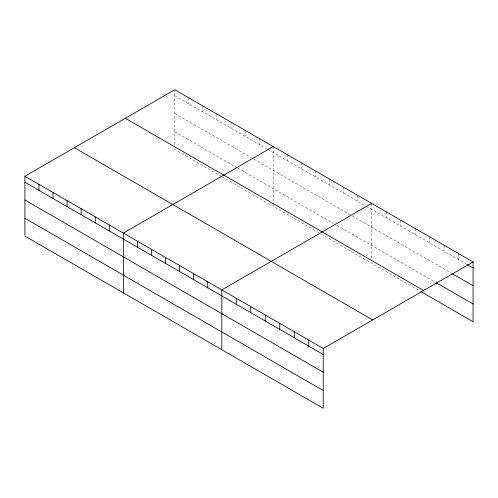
<?xml version="1.0" encoding="UTF-8"?>
<svg xmlns="http://www.w3.org/2000/svg" width="498" height="498" viewBox="0 0 498 498"><rect width="100%" height="100%" fill="white"/><g stroke="black" fill="none" stroke-linecap="round" stroke-linejoin="round"><path stroke-width="0.37" stroke-dasharray="2.49 1.87" d="M174.767 95.716L267.189 149.076M267.856 149.462L365.638 205.917M366.31 206.303L467.174 264.531M174.767 113.469L351.576 215.553M352.242 215.939L451.362 273.165M174.767 131.765L237.048 167.726M237.72 168.112L333.492 223.403M336.841 225.339L434.897 281.949M221.647 176.585L174.767 149.518L174.767 146.431M222.313 176.971L318.757 232.653M321.434 234.203L420.405 291.342M458.608 253.588L458.608 259.589M444.116 245.221L444.116 251.222M429.631 236.855L429.631 242.856M415.139 228.495L415.139 234.49M400.647 220.128L400.647 226.123M386.155 211.762L386.155 217.763M371.664 203.396L371.664 259.34M357.601 195.272L357.601 201.273M343.539 187.155L343.539 193.156M329.471 179.031L329.471 185.032M315.408 170.914L315.408 176.915M301.346 162.796L301.346 168.797M287.278 154.673L287.278 160.673M273.215 146.555L273.215 202.499M273.215 203.271L273.215 206.359M259.153 138.432L259.153 144.432M245.084 130.314L245.084 136.315M231.022 122.197L231.022 128.191M216.96 114.073L216.96 120.074M202.891 105.956L202.891 111.957M188.829 97.832L188.829 103.833M174.767 89.715L174.767 145.659"/><path stroke-width="0.75" d="M24.9 176.236L323.233 348.482L323.233 408.285L24.9 236.046L24.9 176.236L174.767 89.715L473.1 261.954L473.1 321.764L421.065 291.722M273.215 146.555L123.348 233.076L123.348 292.886M371.664 203.396L221.803 289.917L221.803 349.727M323.233 348.482L473.1 261.954M467.174 264.531L473.1 267.955M452.022 273.545L473.1 285.715M436.217 282.708L473.1 304.004M125.309 118.269L423.642 290.508M74.358 147.682L372.691 319.928M24.9 182.237L323.233 354.483M24.9 199.997L323.233 372.236M24.9 218.286L323.233 390.532M308.748 340.115L308.748 346.116M294.256 331.749L294.256 337.75M279.764 323.383L279.764 329.383M265.272 315.016L265.272 321.017M250.78 306.65L250.78 312.651M236.295 298.283L236.295 304.284M207.734 281.8L207.734 287.8M193.672 273.676L193.672 279.677M179.61 265.559L179.61 271.559M165.541 257.435L165.541 263.436M151.479 249.317L151.479 255.318M137.417 241.2L137.417 247.195M109.286 224.959L109.286 230.96M95.224 216.835L95.224 222.836M81.155 208.718L81.155 214.719M67.093 200.594L67.093 206.595M53.031 192.477L53.031 198.478M38.962 184.36L38.962 190.361"/></g></svg>
